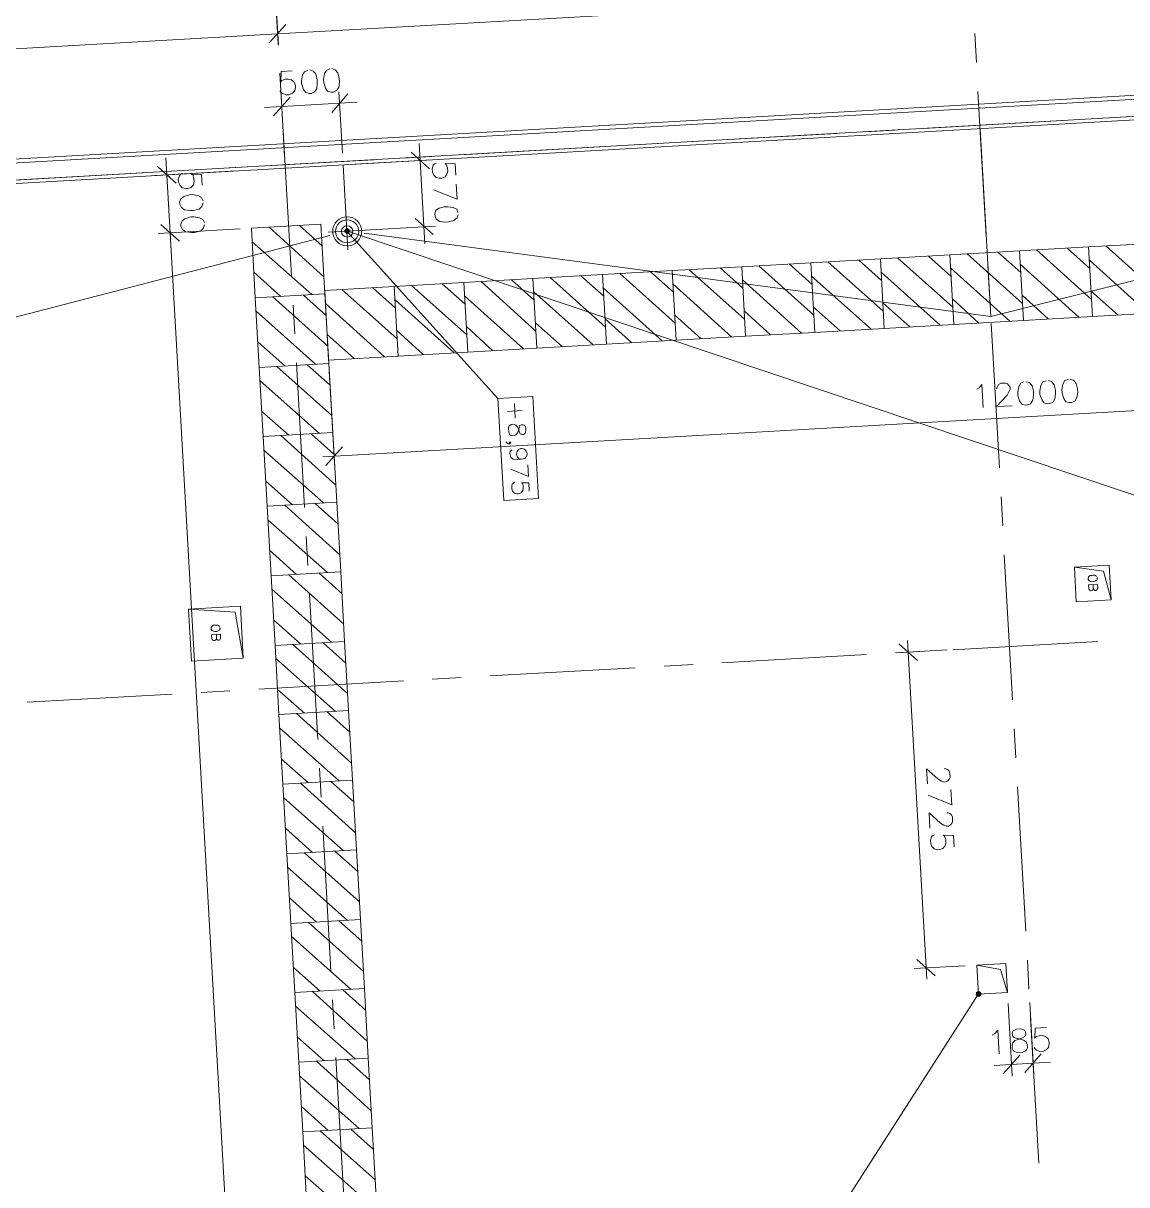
# Model space of a CAD drawing. Header units: metres. Extents: x 107714.2 to 107732.3, y 110797.9 to 110846.2.
# Drawn here: x 107716.826494 to 107716.830241, y 110843.490524 to 110843.494466 of the extents above; entities that cross this region are included whole.
import ezdxf

# ---------------------------------------------------------------- set-up
doc = ezdxf.new("R2010")
doc.units = ezdxf.units.M
doc.layers.add('PDF _Геометрия', color=7, linetype='Continuous')
doc.layers.add('PDF _Сплошная заливка', color=7, linetype='Continuous')

msp = doc.modelspace()

# ---------------------------------------------------------------- linework, layer by layer
at = {"layer": 'PDF _Геометрия', "lineweight": 13}
for points in [[(107716.8273273, 110843.4949692), (107716.82736, 110843.4943952)], [(107716.8273181, 110843.4944278), (107716.8297558, 110843.4945664)], [(107716.8249602, 110843.4942938), (107716.8273979, 110843.4944324)], [(107716.8297251, 110843.4944311), (107716.8297307, 110843.4943329)], [(107716.8273656, 110843.494297), (107716.8273711, 110843.4941988)], [(107716.8273816, 110843.4940141), (107716.8273698, 110843.4942221)], [(107716.8275966, 110843.4942267), (107716.8275417, 110843.4941634)], [(107716.827578, 110843.4940253), (107716.8275662, 110843.4942333)], [(107716.8297362, 110843.4942348), (107716.8297642, 110843.4937422)], [(107716.8273137, 110843.4941805), (107716.8276282, 110843.4941984)], [(107716.8273437, 110843.4941522), (107716.8274002, 110843.4942155)], [(107716.8302403, 110843.4941482), (107716.8301421, 110843.4941426)], [(107716.8294532, 110843.4941035), (107716.8293551, 110843.4940979)], [(107716.8300423, 110843.494137), (107716.8295514, 110843.4941091)], [(107716.8297434, 110843.4941083), (107716.8297796, 110843.493471)], [(107716.8273767, 110843.4941006), (107716.8274047, 110843.4936081)], [(107716.8292569, 110843.4940923), (107716.828766, 110843.4940644)], [(107716.8278115, 110843.4940285), (107716.8278731, 110843.4939719)], [(107716.8278382, 110843.4940584), (107716.8278576, 110843.4937173)], [(107716.8284715, 110843.4940477), (107716.8279789, 110843.4940197)], [(107716.8286678, 110843.4940588), (107716.8285697, 110843.4940533)], [(107716.8269779, 110843.4940095), (107716.8269958, 110843.493695)], [(107716.8276844, 110843.4940029), (107716.8271935, 110843.493975)], [(107716.8275896, 110843.4938206), (107716.8275803, 110843.4939853)], [(107716.8276202, 110843.4939876), (107716.8278814, 110843.4940025)], [(107716.8276518, 110843.493754), (107716.8297796, 110843.493471), (107716.83186, 110843.4939932)], [(107716.8278808, 110843.4940141), (107716.8277826, 110843.4940085)], [(107716.826899, 110843.4939583), (107716.8264065, 110843.4939303)], [(107716.8272192, 110843.4939648), (107716.8269413, 110843.493949)], [(107716.8269496, 110843.4939795), (107716.8270129, 110843.493923)], [(107716.8270954, 110843.4939695), (107716.8269972, 110843.4939639)], [(107716.8269902, 110843.4937932), (107716.827504, 110843.4847528)], [(107716.8275894, 110843.4938239), (107716.8275966, 110843.4936975)], [(107716.8278858, 110843.493749), (107716.8278243, 110843.4938039)], [(107716.8276562, 110843.4937643), (107716.8275298, 110843.4937571)], [(107716.8281061, 110843.4931922), (107716.827593, 110843.4937607)], [(107716.827633, 110843.493763), (107716.8278942, 110843.4937778)], [(107716.8275354, 110843.4937457), (107716.8250793, 110843.4931087)], [(107716.8297698, 110843.493644), (107716.8297754, 110843.4935459)], [(107716.8274103, 110843.4935099), (107716.8274159, 110843.4934118)], [(107716.829781, 110843.4934477), (107716.8298089, 110843.4929568)], [(107716.8274214, 110843.4933136), (107716.8274493, 110843.4928227)], [(107716.8275333, 110843.4932849), (107716.8275519, 110843.4929571)], [(107716.8323069, 110843.4932674), (107716.8275113, 110843.4929948)], [(107716.8281621, 110843.4931754), (107716.828165, 110843.4931255)], [(107716.8281885, 110843.4931518), (107716.8281386, 110843.493149)], [(107716.8281465, 110843.4930393), (107716.8281447, 110843.4930425), (107716.8281461, 110843.4930459), (107716.8281497, 110843.4930428), (107716.8281465, 110843.4930393), (107716.8281415, 110843.493039), (107716.8281363, 110843.493042), (107716.8281328, 110843.4930452)], [(107716.8275779, 110843.4930287), (107716.8275214, 110843.4929654)], [(107716.8281862, 110843.4929865), (107716.8281778, 110843.4929876), (107716.8281725, 110843.492994), (107716.8281687, 110843.4930021), (107716.8281686, 110843.4930038), (107716.8281714, 110843.4930123), (107716.828176, 110843.4930193), (107716.8281842, 110843.4930231), (107716.8281875, 110843.4930232), (107716.828196, 110843.4930204), (107716.8282014, 110843.493014), (107716.8282052, 110843.4930059), (107716.8282053, 110843.4930042), (107716.8282024, 110843.4929957), (107716.8281978, 110843.4929888), (107716.8281862, 110843.4929865), (107716.8281729, 110843.4929857), (107716.8281579, 110843.4929865), (107716.8281492, 110843.4929927), (107716.828147, 110843.4930009), (107716.8281467, 110843.4930059), (107716.8281479, 110843.4930143), (107716.8281544, 110843.493018)], [(107716.8281498, 110843.4929527), (107716.8282096, 110843.4929277), (107716.8282073, 110843.4929676)], [(107716.8282125, 110843.4928778), (107716.8282108, 110843.4929061), (107716.8281858, 110843.4929063), (107716.8281892, 110843.4929048), (107716.8281913, 110843.4928966), (107716.8281918, 110843.4928883), (107716.8281906, 110843.4928799), (107716.8281844, 110843.4928728), (107716.8281762, 110843.492869), (107716.8281712, 110843.4928687), (107716.8281627, 110843.4928716), (107716.8281557, 110843.4928779), (107716.8281536, 110843.4928861), (107716.8281531, 110843.4928944), (107716.8281543, 110843.4929028), (107716.8281575, 110843.4929047), (107716.8281623, 110843.4929083)], [(107716.8298145, 110843.4928586), (107716.82982, 110843.4927605)], [(107716.8274549, 110843.4927245), (107716.8274605, 110843.4926264)], [(107716.8298256, 110843.4926623), (107716.8298536, 110843.4921698)], [(107716.8274661, 110843.4925282), (107716.8274941, 110843.4920356)], [(107716.8295619, 110843.4912217), (107716.8294966, 110843.4923715)], [(107716.8301428, 110843.4923681), (107716.8296519, 110843.4923402)], [(107716.8295538, 110843.4923347), (107716.8294556, 110843.4923291)], [(107716.829632, 110843.4923391), (107716.8294589, 110843.4923293)], [(107716.8295305, 110843.4923033), (107716.8294672, 110843.4923598)], [(107716.8287684, 110843.49229), (107716.8286702, 110843.4922844)], [(107716.8293574, 110843.4923235), (107716.8288665, 110843.4922956)], [(107716.828572, 110843.4922789), (107716.8280795, 110843.4922509)], [(107716.827785, 110843.4922341), (107716.8272941, 110843.4922062)], [(107716.8279813, 110843.4922453), (107716.8278831, 110843.4922397)], [(107716.8269996, 110843.4921895), (107716.826507, 110843.4921615)], [(107716.8271959, 110843.4922007), (107716.8270977, 110843.4921951)], [(107716.8298592, 110843.4920716), (107716.8298648, 110843.4919734)], [(107716.8274997, 110843.4919375), (107716.8275052, 110843.4918393)], [(107716.8298703, 110843.4918752), (107716.8298982, 110843.4913844)], [(107716.8275108, 110843.4917411), (107716.8275387, 110843.4912502)], [(107716.8296929, 110843.4912675), (107716.8295198, 110843.4912577)], [(107716.8295281, 110843.4912882), (107716.8295913, 110843.4912334)], [(107716.8299038, 110843.4912862), (107716.8299094, 110843.491188)], [(107716.8275443, 110843.4911521), (107716.8275499, 110843.4910539)], [(107716.8298387, 110843.4911389), (107716.8298527, 110843.4908926)], [(107716.829912, 110843.4911431), (107716.829926, 110843.4908968)], [(107716.829915, 110843.4910898), (107716.829943, 110843.4905973)], [(107716.8275555, 110843.4909557), (107716.8275835, 110843.4904632)], [(107716.8298222, 110843.4909009), (107716.8298787, 110843.4909642)], [(107716.8299503, 110843.4909683), (107716.8298954, 110843.4909051)], [(107716.8299819, 110843.4909401), (107716.8297906, 110843.4909292)]]:
    msp.add_lwpolyline(points, dxfattribs=at)
for points in [[(107716.8273602, 110843.4943918), (107716.8273296, 110843.4949293)], [(107716.834526, 110843.4944636), (107716.8353853, 110843.4793447), (107716.8258091, 110843.4788004), (107716.8249498, 110843.4939193)], [(107716.8273296, 110843.4944001), (107716.8273862, 110843.4944618)], [(107716.8345151, 110843.4944496), (107716.835373, 110843.4793556), (107716.8258201, 110843.4788127), (107716.8249622, 110843.4939066)], [(107716.8344585, 110843.494388), (107716.8353097, 110843.4794121), (107716.8258766, 110843.478876), (107716.8250254, 110843.4938518)], [(107716.8344475, 110843.4943757), (107716.8352974, 110843.4794231), (107716.8258876, 110843.4788883), (107716.8250377, 110843.4938408)], [(107716.8269524, 110843.4937527), (107716.8272303, 110843.4937685)], [(107716.8269607, 110843.4937832), (107716.827024, 110843.4937267)], [(107716.8282242, 110843.4931989), (107716.8282439, 110843.4928528), (107716.8281258, 110843.4928461), (107716.8281061, 110843.4931922)], [(107716.8282002, 110843.4930941), (107716.8281964, 110843.4931022), (107716.8281913, 110843.4931036), (107716.8281863, 110843.4931033), (107716.8281797, 110843.4931013), (107716.8281784, 110843.4930945), (107716.8281757, 110843.4930843), (107716.8281728, 110843.4930758), (107716.8281682, 110843.4930689), (107716.8281616, 110843.4930669), (107716.8281533, 110843.4930664), (107716.8281482, 110843.4930678), (107716.8281447, 110843.4930709), (107716.8281426, 110843.4930791), (107716.8281419, 110843.4930908), (107716.8281431, 110843.4930992), (107716.8281463, 110843.493101), (107716.8281511, 110843.4931046), (107716.8281595, 110843.4931051), (107716.8281663, 110843.4931022), (107716.8281716, 110843.4930975), (107716.8281754, 110843.4930893), (107716.8281794, 110843.4930779), (107716.8281813, 110843.493073), (107716.8281882, 110843.49307), (107716.8281932, 110843.4930703), (107716.828198, 110843.4930739), (107716.8282008, 110843.4930824)]]:
    msp.add_lwpolyline(points, close=True, dxfattribs=at)
at = {"layer": 'PDF _Геометрия', "lineweight": 18}
for points in [[(107716.8274069, 110843.4943043), (107716.8273703, 110843.4943023), (107716.8273689, 110843.4942671), (107716.827372, 110843.4942723), (107716.8273834, 110843.4942763), (107716.8273934, 110843.4942769), (107716.8274052, 110843.4942742), (107716.827414, 110843.4942664), (107716.827418, 110843.4942549), (107716.8274184, 110843.4942482), (107716.8274157, 110843.4942364), (107716.8274078, 110843.4942293), (107716.8273964, 110843.4942236), (107716.8273864, 110843.4942231), (107716.8273745, 110843.4942274), (107716.827371, 110843.4942305), (107716.8273656, 110843.4942369)], [(107716.8319098, 110843.4939994), (107716.8319034, 110843.493994), (107716.8305881, 110843.4927574), (107716.8306818, 110843.4911084), (107716.8305881, 110843.4927574), (107716.8276117, 110843.4937551), (107716.8276032, 110843.4937579)], [(107716.8279629, 110843.4939503), (107716.8279607, 110843.4939886), (107716.8279272, 110843.49399), (107716.8279307, 110843.4939869), (107716.8279347, 110843.4939754), (107716.8279354, 110843.4939638), (107716.8279326, 110843.4939536), (107716.8279264, 110843.4939449), (107716.827915, 110843.4939409), (107716.8279067, 110843.4939405), (107716.8278965, 110843.4939432), (107716.8278877, 110843.4939511), (107716.8278838, 110843.4939609), (107716.8278831, 110843.4939725), (107716.8278858, 110843.4939843), (107716.8278889, 110843.4939879), (107716.8278971, 110843.4939917)], [(107716.8271017, 110843.4939164), (107716.8270996, 110843.493953), (107716.8270645, 110843.4939544), (107716.8270697, 110843.4939513), (107716.8270737, 110843.4939399), (107716.8270742, 110843.4939299), (107716.8270716, 110843.493918), (107716.8270637, 110843.4939092), (107716.8270523, 110843.4939052), (107716.8270456, 110843.4939049), (107716.8270338, 110843.4939075), (107716.8270267, 110843.4939155), (107716.827021, 110843.4939268), (107716.8270204, 110843.4939368), (107716.8270248, 110843.4939488), (107716.8270279, 110843.4939523), (107716.8270343, 110843.4939576)], [(107716.8278872, 110843.493901), (107716.8279675, 110843.4938688), (107716.8279646, 110843.4939204)], [(107716.8297319, 110843.4932245), (107716.82974, 110843.4932283), (107716.8297493, 110843.4932406), (107716.8297538, 110843.4931624)], [(107716.8298003, 110843.4932251), (107716.8298001, 110843.4932284), (107716.8298031, 110843.4932353), (107716.8298061, 110843.4932404), (107716.8298142, 110843.4932442), (107716.8298292, 110843.4932451), (107716.8298361, 110843.4932421), (107716.8298397, 110843.4932373), (107716.829845, 110843.493231), (107716.8298455, 110843.4932227), (107716.8298409, 110843.4932157), (107716.8298349, 110843.4932037), (107716.8297987, 110843.4931649), (107716.829852, 110843.4931679)], [(107716.8301276, 110843.4925476), (107716.8301295, 110843.4925443), (107716.8301312, 110843.4925428), (107716.830133, 110843.4925412), (107716.8301363, 110843.4925414), (107716.8301395, 110843.4925432), (107716.8301411, 110843.492545), (107716.8301426, 110843.4925484), (107716.8301418, 110843.4925617), (107716.8301119, 110843.49256), (107716.8301126, 110843.4925467), (107716.8301145, 110843.4925435), (107716.8301162, 110843.4925419), (107716.830118, 110843.4925404), (107716.830123, 110843.4925406), (107716.8301246, 110843.4925424), (107716.8301261, 110843.4925442), (107716.8301276, 110843.4925476), (107716.8301269, 110843.4925609)], [(107716.8271507, 110843.4923784), (107716.8271509, 110843.492375), (107716.8271527, 110843.4923735), (107716.8271561, 110843.492372), (107716.8271594, 110843.4923722), (107716.827161, 110843.492374), (107716.8271626, 110843.4923757), (107716.8271641, 110843.4923791), (107716.8271633, 110843.4923924), (107716.8271334, 110843.4923907), (107716.8271341, 110843.4923774), (107716.827136, 110843.4923742), (107716.8271377, 110843.4923726), (107716.8271411, 110843.4923712), (107716.8271445, 110843.4923713), (107716.8271477, 110843.4923732), (107716.8271493, 110843.492375), (107716.8271507, 110843.4923784), (107716.82715, 110843.4923917)], [(107716.8296215, 110843.4919362), (107716.8296248, 110843.4919364), (107716.8296317, 110843.4919334), (107716.8296368, 110843.4919304), (107716.8296406, 110843.4919223), (107716.8296415, 110843.4919073), (107716.8296385, 110843.4919004), (107716.8296338, 110843.4918952), (107716.8296274, 110843.4918915), (107716.829619, 110843.491891), (107716.8296122, 110843.4918939), (107716.8296001, 110843.4919016), (107716.8295614, 110843.4919361), (107716.8295643, 110843.4918845)], [(107716.8295665, 110843.4918463), (107716.8296468, 110843.4918141), (107716.8296439, 110843.4918657)], [(107716.82963, 110843.4917864), (107716.8296333, 110843.4917866), (107716.8296402, 110843.4917837), (107716.8296454, 110843.4917806), (107716.8296492, 110843.4917725), (107716.82965, 110843.4917575), (107716.8296471, 110843.4917507), (107716.8296423, 110843.4917454), (107716.8296359, 110843.4917417), (107716.8296276, 110843.4917412), (107716.8296207, 110843.4917442), (107716.8296086, 110843.4917518), (107716.8295699, 110843.4917864), (107716.8295728, 110843.4917348)], [(107716.8296549, 110843.491671), (107716.8296527, 110843.4917093), (107716.8296193, 110843.4917107), (107716.8296228, 110843.4917076), (107716.8296268, 110843.4916961), (107716.8296274, 110843.4916845), (107716.8296247, 110843.4916743), (107716.8296168, 110843.4916655), (107716.829607, 110843.4916616), (107716.8295987, 110843.4916611), (107716.8295869, 110843.4916638), (107716.8295798, 110843.4916717), (107716.8295759, 110843.4916815), (107716.8295752, 110843.4916932), (107716.8295779, 110843.491705), (107716.829581, 110843.4917085), (107716.8295891, 110843.4917123)], [(107716.8297322, 110843.4911629), (107716.8297276, 110843.491156), (107716.8287415, 110843.4896192), (107716.8288026, 110843.4885443)], [(107716.8297847, 110843.4910323), (107716.8297928, 110843.4910361), (107716.8298038, 110843.4910485), (107716.8298084, 110843.4909686)], [(107716.8299686, 110843.4910578), (107716.8299303, 110843.4910556), (107716.8299289, 110843.4910205), (107716.829932, 110843.4910257), (107716.8299434, 110843.4910297), (107716.8299551, 110843.4910303), (107716.8299653, 110843.4910276), (107716.8299741, 110843.4910197), (107716.8299781, 110843.4910083), (107716.8299784, 110843.4910016), (107716.8299758, 110843.4909898), (107716.8299678, 110843.4909827), (107716.8299581, 110843.4909771), (107716.8299465, 110843.4909764), (107716.8299345, 110843.4909808), (107716.829931, 110843.4909839), (107716.8299273, 110843.4909904)]]:
    msp.add_lwpolyline(points, dxfattribs=at)
for points in [[(107716.8274601, 110843.4943074), (107716.8274488, 110843.4943017), (107716.8274427, 110843.4942914), (107716.8274388, 110843.4942711), (107716.8274394, 110843.4942611), (107716.8274455, 110843.4942414), (107716.8274527, 110843.4942318), (107716.8274647, 110843.4942275), (107716.8274713, 110843.4942279), (107716.8274827, 110843.4942335), (107716.8274904, 110843.494244), (107716.8274926, 110843.4942641), (107716.8274921, 110843.4942741), (107716.8274876, 110843.4942939), (107716.8274787, 110843.4943034), (107716.8274668, 110843.4943078)], [(107716.827535, 110843.4943116), (107716.8275236, 110843.494306), (107716.8275175, 110843.4942956), (107716.8275137, 110843.4942754), (107716.8275143, 110843.4942654), (107716.8275204, 110843.4942457), (107716.8275276, 110843.4942361), (107716.8275395, 110843.4942318), (107716.8275462, 110843.4942321), (107716.8275576, 110843.4942378), (107716.8275653, 110843.4942482), (107716.8275675, 110843.4942684), (107716.8275669, 110843.4942784), (107716.8275625, 110843.4942982), (107716.8275536, 110843.4943077), (107716.8275417, 110843.494312)], [(107716.8271048, 110843.4938632), (107716.8270991, 110843.4938745), (107716.8270887, 110843.4938806), (107716.8270685, 110843.4938845), (107716.8270585, 110843.4938839), (107716.8270388, 110843.4938778), (107716.8270292, 110843.4938706), (107716.8270249, 110843.4938586), (107716.8270253, 110843.493852), (107716.8270309, 110843.4938406), (107716.8270414, 110843.4938328), (107716.8270615, 110843.4938307), (107716.8270715, 110843.4938312), (107716.8270913, 110843.4938357), (107716.8271008, 110843.4938446), (107716.8271051, 110843.4938565)], [(107716.82797, 110843.4938239), (107716.8279661, 110843.4938353), (107716.827954, 110843.4938413), (107716.8279355, 110843.4938436), (107716.8279239, 110843.4938429), (107716.8279058, 110843.4938386), (107716.8278945, 110843.4938313), (107716.8278918, 110843.4938194), (107716.8278923, 110843.4938111), (107716.8278962, 110843.4938013), (107716.8279083, 110843.4937936), (107716.8279268, 110843.4937914), (107716.8279385, 110843.493792), (107716.8279566, 110843.4937964), (107716.8279678, 110843.4938054), (107716.8279705, 110843.4938155)], [(107716.827109, 110843.4937883), (107716.8271034, 110843.4937996), (107716.827093, 110843.4938057), (107716.8270727, 110843.4938096), (107716.8270628, 110843.493809), (107716.8270431, 110843.4938029), (107716.8270335, 110843.4937957), (107716.8270291, 110843.4937837), (107716.8270295, 110843.4937771), (107716.8270352, 110843.4937657), (107716.8270456, 110843.493758), (107716.8270658, 110843.4937558), (107716.8270758, 110843.4937563), (107716.8270955, 110843.4937608), (107716.8271051, 110843.4937697), (107716.8271094, 110843.4937816)], [(107716.8298924, 110843.4932487), (107716.829881, 110843.4932447), (107716.829875, 110843.4932327), (107716.829871, 110843.4932141), (107716.8298717, 110843.4932024), (107716.8298777, 110843.4931844), (107716.8298851, 110843.4931732), (107716.8298969, 110843.4931705), (107716.8299035, 110843.4931709), (107716.829915, 110843.4931749), (107716.8299227, 110843.493187), (107716.8299249, 110843.4932055), (107716.8299243, 110843.4932171), (107716.8299199, 110843.4932352), (107716.8299109, 110843.4932464), (107716.8298991, 110843.4932491)], [(107716.8299673, 110843.4932529), (107716.8299559, 110843.493249), (107716.8299499, 110843.4932369), (107716.8299459, 110843.4932183), (107716.8299466, 110843.4932067), (107716.8299526, 110843.4931887), (107716.8299599, 110843.4931774), (107716.8299718, 110843.4931747), (107716.8299784, 110843.4931751), (107716.8299899, 110843.4931791), (107716.8299975, 110843.4931912), (107716.8299998, 110843.4932097), (107716.8299992, 110843.4932214), (107716.8299948, 110843.4932395), (107716.8299858, 110843.4932507), (107716.829974, 110843.4932533)], [(107716.8300422, 110843.4932572), (107716.8300307, 110843.4932532), (107716.8300247, 110843.4932412), (107716.8300208, 110843.4932226), (107716.8300215, 110843.493211), (107716.8300275, 110843.4931929), (107716.8300348, 110843.4931817), (107716.8300466, 110843.493179), (107716.8300533, 110843.4931794), (107716.8300648, 110843.4931834), (107716.8300724, 110843.4931955), (107716.8300747, 110843.493214), (107716.830074, 110843.4932256), (107716.8300697, 110843.4932437), (107716.8300607, 110843.4932549), (107716.8300489, 110843.4932576)], [(107716.8300634, 110843.4926207), (107716.8301627, 110843.4926063), (107716.8301882, 110843.4925093), (107716.8300701, 110843.4925026), (107716.8300634, 110843.4926207), (107716.8300701, 110843.4925026), (107716.8301882, 110843.4925093), (107716.8301815, 110843.4926274)], [(107716.8301405, 110843.492585), (107716.8301408, 110843.49258), (107716.8301393, 110843.4925766), (107716.8301361, 110843.4925748), (107716.8301328, 110843.4925729), (107716.8301296, 110843.4925711), (107716.830123, 110843.4925707), (107716.8301179, 110843.4925721), (107716.8301144, 110843.4925735), (107716.8301127, 110843.4925751), (107716.8301108, 110843.4925783), (107716.8301106, 110843.4925833), (107716.830112, 110843.4925868), (107716.8301135, 110843.4925902), (107716.8301167, 110843.492592), (107716.8301217, 110843.4925923), (107716.8301284, 110843.4925927), (107716.8301317, 110843.4925929), (107716.8301351, 110843.4925914), (107716.8301387, 110843.4925883)], [(107716.8270549, 110843.4924781), (107716.8272141, 110843.4924671), (107716.8272413, 110843.4923117), (107716.827065, 110843.4923017), (107716.8270549, 110843.4924781), (107716.827065, 110843.4923017), (107716.8272413, 110843.4923117), (107716.8272313, 110843.4924881)], [(107716.827162, 110843.4924157), (107716.8271623, 110843.4924107), (107716.8271608, 110843.4924073), (107716.8271592, 110843.4924056), (107716.827156, 110843.4924037), (107716.8271511, 110843.4924018), (107716.8271444, 110843.4924014), (107716.827141, 110843.4924029), (107716.8271376, 110843.4924043), (107716.8271342, 110843.4924058), (107716.8271323, 110843.492409), (107716.827132, 110843.492414), (107716.8271335, 110843.4924175), (107716.8271366, 110843.492421), (107716.8271399, 110843.4924228), (107716.8271432, 110843.492423), (107716.8271499, 110843.4924234), (107716.8271548, 110843.4924237), (107716.8271583, 110843.4924222), (107716.8271601, 110843.492419)], [(107716.8297328, 110843.4912698), (107716.8298122, 110843.4912543), (107716.8298366, 110843.4911772), (107716.8297384, 110843.4911716), (107716.8297328, 110843.4912698), (107716.8297384, 110843.4911716), (107716.8298366, 110843.4911772), (107716.829831, 110843.4912754)], [(107716.8298671, 110843.491052), (107716.8298557, 110843.4910464), (107716.8298527, 110843.4910395), (107716.8298532, 110843.4910312), (107716.8298569, 110843.4910248), (107716.8298654, 110843.4910219), (107716.8298807, 110843.4910178), (107716.8298909, 110843.491015), (107716.8298996, 110843.4910088), (107716.8299034, 110843.4910007), (107716.829904, 110843.490989), (107716.8299011, 110843.4909822), (107716.8298979, 110843.4909787), (107716.8298866, 110843.490973), (107716.8298716, 110843.4909722), (107716.8298597, 110843.4909765), (107716.8298561, 110843.4909796), (107716.8298524, 110843.4909861), (107716.8298518, 110843.4909978), (107716.8298546, 110843.4910063), (107716.8298609, 110843.4910133), (107716.8298724, 110843.4910173), (107716.8298871, 110843.4910231), (107716.8298952, 110843.4910269), (107716.8298981, 110843.4910338), (107716.8298977, 110843.4910421), (107716.829894, 110843.4910486), (107716.829882, 110843.4910529)]]:
    msp.add_lwpolyline(points, close=True, dxfattribs=at)
at = {"layer": 'PDF _Геометрия', "lineweight": 9}
for points in [[(107716.8272686, 110843.4937706), (107716.827282, 110843.4935344), (107716.8275183, 110843.4935478), (107716.8275049, 110843.4937841)], [(107716.8298772, 110843.4936935), (107716.8298906, 110843.4934573), (107716.8301252, 110843.4934706), (107716.8301118, 110843.4937069)], [(107716.8301118, 110843.4937069), (107716.8301252, 110843.4934706), (107716.8303615, 110843.493484), (107716.8303481, 110843.4937203)], [(107716.8294046, 110843.4936667), (107716.829418, 110843.4934304), (107716.8296543, 110843.4934438), (107716.8296409, 110843.4936801)], [(107716.8296409, 110843.4936801), (107716.8296543, 110843.4934438), (107716.8298906, 110843.4934573), (107716.8298772, 110843.4936935)], [(107716.8286974, 110843.4936265), (107716.8287108, 110843.4933902), (107716.8289471, 110843.4934036), (107716.8289337, 110843.4936399)], [(107716.8289337, 110843.4936399), (107716.8289471, 110843.4934036), (107716.8291818, 110843.493417), (107716.8291683, 110843.4936533)], [(107716.8291683, 110843.4936533), (107716.8291818, 110843.493417), (107716.829418, 110843.4934304), (107716.8294046, 110843.4936667)], [(107716.8279902, 110843.4935863), (107716.8280037, 110843.49335), (107716.8282383, 110843.4933633), (107716.8282248, 110843.4935996)], [(107716.8282248, 110843.4935996), (107716.8282383, 110843.4933633), (107716.8284746, 110843.4933768), (107716.8284611, 110843.4936131)], [(107716.8284611, 110843.4936131), (107716.8284746, 110843.4933768), (107716.8287108, 110843.4933902), (107716.8286974, 110843.4936265)], [(107716.8275177, 110843.4935594), (107716.8275311, 110843.4933231), (107716.8277674, 110843.4933366), (107716.8277539, 110843.4935729)], [(107716.8277539, 110843.4935729), (107716.8277674, 110843.4933366), (107716.8280037, 110843.49335), (107716.8279902, 110843.4935863)], [(107716.827282, 110843.4935344), (107716.8272955, 110843.4932981), (107716.8275317, 110843.4933115), (107716.8275183, 110843.4935478)], [(107716.8272955, 110843.4932981), (107716.8273088, 110843.4930634), (107716.8275451, 110843.4930769), (107716.8275317, 110843.4933115)], [(107716.8273088, 110843.4930634), (107716.8273222, 110843.4928272), (107716.8275585, 110843.4928406), (107716.8275451, 110843.4930769)], [(107716.8273222, 110843.4928272), (107716.8273357, 110843.4925909), (107716.8275719, 110843.4926043), (107716.8275585, 110843.4928406)], [(107716.8273357, 110843.4925909), (107716.8273491, 110843.4923546), (107716.8275854, 110843.492368), (107716.8275719, 110843.4926043)], [(107716.8273491, 110843.4923546), (107716.8273624, 110843.49212), (107716.8275987, 110843.4921334), (107716.8275854, 110843.492368)], [(107716.8273624, 110843.49212), (107716.8273758, 110843.4918837), (107716.8276121, 110843.4918971), (107716.8275987, 110843.4921334)], [(107716.8273758, 110843.4918837), (107716.8273893, 110843.4916474), (107716.8276256, 110843.4916608), (107716.8276121, 110843.4918971)], [(107716.8273893, 110843.4916474), (107716.8274027, 110843.4914111), (107716.827639, 110843.4914245), (107716.8276256, 110843.4916608)], [(107716.8274027, 110843.4914111), (107716.827416, 110843.4911765), (107716.8276523, 110843.4911899), (107716.827639, 110843.4914245)], [(107716.827416, 110843.4911765), (107716.8274295, 110843.4909402), (107716.8276658, 110843.4909536), (107716.8276523, 110843.4911899)], [(107716.8274295, 110843.4909402), (107716.8274429, 110843.4907039), (107716.8276792, 110843.4907174), (107716.8276658, 110843.4909536)], [(107716.8274429, 110843.4907039), (107716.8274562, 110843.4904693), (107716.8276925, 110843.4904827), (107716.8276792, 110843.4907174)]]:
    msp.add_lwpolyline(points, close=True, dxfattribs=at)
for points in [[(107716.8273285, 110843.493774), (107716.827515, 110843.493606)], [(107716.8274317, 110843.4937799), (107716.827509, 110843.4937109)], [(107716.8272712, 110843.4937241), (107716.8274734, 110843.4935452)], [(107716.83017, 110843.4937102), (107716.8303582, 110843.4935423)], [(107716.8294628, 110843.49367), (107716.829651, 110843.4935021)], [(107716.8295677, 110843.493676), (107716.8296451, 110843.4936069)], [(107716.8296991, 110843.4936834), (107716.8298873, 110843.4935155)], [(107716.829804, 110843.4936894), (107716.8298813, 110843.4936203)], [(107716.8299354, 110843.4936969), (107716.8301219, 110843.4935288)], [(107716.8300386, 110843.4937027), (107716.830116, 110843.4936337)], [(107716.8287557, 110843.4936298), (107716.8289438, 110843.4934619)], [(107716.8288605, 110843.4936358), (107716.8289379, 110843.4935667)], [(107716.8289919, 110843.4936432), (107716.8291784, 110843.4934752)], [(107716.8290951, 110843.4936491), (107716.8291725, 110843.49358)], [(107716.8292266, 110843.4936566), (107716.8294147, 110843.4934886)], [(107716.8293314, 110843.4936625), (107716.8294088, 110843.4935935)], [(107716.8296434, 110843.4936352), (107716.829844, 110843.4934546)], [(107716.8298797, 110843.4936486), (107716.8300803, 110843.493468)], [(107716.8301144, 110843.493662), (107716.8303149, 110843.4934814)], [(107716.8272771, 110843.4936209), (107716.8273686, 110843.4935393)], [(107716.8280485, 110843.4935896), (107716.828235, 110843.4934216)], [(107716.8281516, 110843.4935955), (107716.828229, 110843.4935264)], [(107716.8282831, 110843.4936029), (107716.8284712, 110843.493435)], [(107716.8283879, 110843.4936089), (107716.8284653, 110843.4935398)], [(107716.8285194, 110843.4936164), (107716.8287075, 110843.4934484)], [(107716.8286242, 110843.4936223), (107716.8287016, 110843.4935533)], [(107716.8289363, 110843.493595), (107716.8291368, 110843.4934144)], [(107716.8291709, 110843.4936083), (107716.8293731, 110843.4934278)], [(107716.8294072, 110843.4936218), (107716.8296077, 110843.4934412)], [(107716.8275759, 110843.4935627), (107716.8277641, 110843.4933948)], [(107716.8276807, 110843.4935687), (107716.8277581, 110843.4934996)], [(107716.8278122, 110843.4935762), (107716.8280003, 110843.4934082)], [(107716.827917, 110843.4935821), (107716.8279944, 110843.4935131)], [(107716.8282274, 110843.4935547), (107716.8284296, 110843.4933742)], [(107716.8284637, 110843.4935681), (107716.8286643, 110843.4933876)], [(107716.8287, 110843.4935816), (107716.8289005, 110843.493401)], [(107716.8301203, 110843.4935571), (107716.8302118, 110843.4934755)], [(107716.8273419, 110843.4935378), (107716.8275284, 110843.4933697)], [(107716.8274451, 110843.4935436), (107716.8275225, 110843.4934746)], [(107716.8275202, 110843.4935145), (107716.8277208, 110843.4933339)], [(107716.8277565, 110843.4935279), (107716.8279571, 110843.4933474)], [(107716.8279928, 110843.4935414), (107716.8281933, 110843.4933608)], [(107716.8294131, 110843.4935169), (107716.8295046, 110843.4934353)], [(107716.8296494, 110843.4935304), (107716.8297392, 110843.4934487)], [(107716.8298857, 110843.4935438), (107716.8299755, 110843.4934621)], [(107716.8272846, 110843.4934894), (107716.8274868, 110843.4933089)], [(107716.8287059, 110843.4934767), (107716.8287957, 110843.493395)], [(107716.8289422, 110843.4934902), (107716.829032, 110843.4934085)], [(107716.8291768, 110843.4935035), (107716.8292683, 110843.4934219)], [(107716.8279987, 110843.4934365), (107716.8280885, 110843.4933548)], [(107716.8282334, 110843.4934499), (107716.8283248, 110843.4933683)], [(107716.8284696, 110843.4934633), (107716.8285611, 110843.4933817)], [(107716.8275262, 110843.4934097), (107716.8276176, 110843.4933281)], [(107716.8277624, 110843.4934231), (107716.8278522, 110843.4933414)], [(107716.8272905, 110843.4933846), (107716.827382, 110843.493303)], [(107716.8273554, 110843.4933015), (107716.8275418, 110843.4931351)], [(107716.8274585, 110843.4933073), (107716.8275359, 110843.4932383)], [(107716.827298, 110843.4932531), (107716.8275002, 110843.4930743)], [(107716.827304, 110843.4931483), (107716.8273953, 110843.4930684)], [(107716.8273687, 110843.4930669), (107716.8275552, 110843.4928988)], [(107716.8274719, 110843.4930727), (107716.8275492, 110843.4930037)], [(107716.8273114, 110843.4930169), (107716.8275136, 110843.492838)], [(107716.8273174, 110843.492912), (107716.8274087, 110843.4928321)], [(107716.8273821, 110843.4928306), (107716.8275686, 110843.4926625)], [(107716.8274853, 110843.4928364), (107716.8275627, 110843.4927674)], [(107716.8273249, 110843.4927806), (107716.827527, 110843.4926018)], [(107716.8273307, 110843.4926774), (107716.8274222, 110843.4925958)], [(107716.8273956, 110843.4925943), (107716.8275821, 110843.4924263)], [(107716.8274987, 110843.4926001), (107716.8275761, 110843.4925311)], [(107716.8273382, 110843.492546), (107716.8275404, 110843.4923655)], [(107716.8273442, 110843.4924411), (107716.8274356, 110843.4923595)], [(107716.827409, 110843.492358), (107716.8275954, 110843.4921916)], [(107716.8275122, 110843.4923639), (107716.8275895, 110843.4922948)], [(107716.8273516, 110843.4923097), (107716.8275538, 110843.4921308)], [(107716.8273576, 110843.4922048), (107716.8274489, 110843.4921249)], [(107716.8274223, 110843.4921234), (107716.8276088, 110843.4919554)], [(107716.8275255, 110843.4921292), (107716.8276029, 110843.4920602)], [(107716.8273651, 110843.4920734), (107716.8275672, 110843.4918946)], [(107716.827371, 110843.4919686), (107716.8274624, 110843.4918886)], [(107716.8274358, 110843.4918871), (107716.8276223, 110843.4917191)], [(107716.8275389, 110843.491893), (107716.8276163, 110843.4918239)], [(107716.8273785, 110843.4918371), (107716.8275806, 110843.4916583)], [(107716.8273844, 110843.4917339), (107716.8274758, 110843.4916523)], [(107716.8274492, 110843.4916508), (107716.8276356, 110843.4914844)], [(107716.8275523, 110843.4916567), (107716.8276297, 110843.4915876)], [(107716.8273918, 110843.4916025), (107716.8275941, 110843.491422)], [(107716.8273978, 110843.4914976), (107716.8274892, 110843.491416)], [(107716.8275658, 110843.4914204), (107716.8276432, 110843.4913513)], [(107716.8274626, 110843.4914145), (107716.827649, 110843.4912482)], [(107716.8274053, 110843.4913662), (107716.8276074, 110843.4911874)], [(107716.8274112, 110843.4912614), (107716.8275026, 110843.4911814)], [(107716.8275791, 110843.4911858), (107716.8276565, 110843.4911167)], [(107716.8274759, 110843.4911799), (107716.8276624, 110843.4910119)], [(107716.8274187, 110843.4911299), (107716.8276208, 110843.4909511)], [(107716.8274246, 110843.4910267), (107716.827516, 110843.4909451)], [(107716.8275925, 110843.4909495), (107716.8276699, 110843.4908804)], [(107716.8274894, 110843.4909436), (107716.8276759, 110843.4907756)], [(107716.8274321, 110843.4908936), (107716.8276343, 110843.4907148)], [(107716.827438, 110843.4907905), (107716.8275294, 110843.4907088)], [(107716.827606, 110843.4907132), (107716.8276833, 110843.4906441)], [(107716.8275028, 110843.4907073), (107716.8276892, 110843.490541)], [(107716.8274455, 110843.490659), (107716.8276476, 110843.4904802)], [(107716.8274514, 110843.4905542), (107716.8275428, 110843.4904742)]]:
    msp.add_lwpolyline(points, dxfattribs=at)
at = {"layer": 'PDF _Геометрия', "lineweight": 18}
for radius in [0.0000492, 0.0000392, 0.0000192]:
    msp.add_circle((107716.8275939, 110843.4937599), radius, dxfattribs=at)
at = {"layer": 'PDF _Сплошная заливка', "transparency": 33554559}
for points in [[(107716.8275891, 110843.4937705), (107716.827593, 110843.4937607), (107716.8275845, 110843.4937636)], [(107716.8275845, 110843.4937636), (107716.8275849, 110843.4937569), (107716.827593, 110843.4937607)], [(107716.8275849, 110843.4937569), (107716.827593, 110843.4937607), (107716.8275902, 110843.4937522)], [(107716.8275958, 110843.4937709), (107716.8275891, 110843.4937705), (107716.827593, 110843.4937607)], [(107716.827593, 110843.4937607), (107716.8275902, 110843.4937522), (107716.8275985, 110843.4937527)], [(107716.827593, 110843.4937607), (107716.8276027, 110843.4937663), (107716.8275958, 110843.4937709)], [(107716.8276032, 110843.4937579), (107716.827593, 110843.4937607), (107716.8276027, 110843.4937663)], [(107716.8275985, 110843.4937527), (107716.8276032, 110843.4937579), (107716.827593, 110843.4937607)], [(107716.8297384, 110843.4911716), (107716.8297297, 110843.4911778), (107716.8297285, 110843.4911694)], [(107716.8297285, 110843.4911694), (107716.8297322, 110843.4911629), (107716.8297384, 110843.4911716)], [(107716.8297362, 110843.4911815), (107716.8297384, 110843.4911716), (107716.8297297, 110843.4911778)], [(107716.8297322, 110843.4911629), (107716.8297384, 110843.4911716), (107716.8297406, 110843.4911617)], [(107716.8297429, 110843.4911802), (107716.8297362, 110843.4911815), (107716.8297384, 110843.4911716)], [(107716.8297483, 110843.4911738), (107716.8297384, 110843.4911716), (107716.8297429, 110843.4911802)], [(107716.829747, 110843.4911671), (107716.8297483, 110843.4911738), (107716.8297384, 110843.4911716)], [(107716.8297384, 110843.4911716), (107716.8297406, 110843.4911617), (107716.829747, 110843.4911671)]]:
    msp.add_solid(points, dxfattribs=at)

doc.saveas('drawing.dxf')
